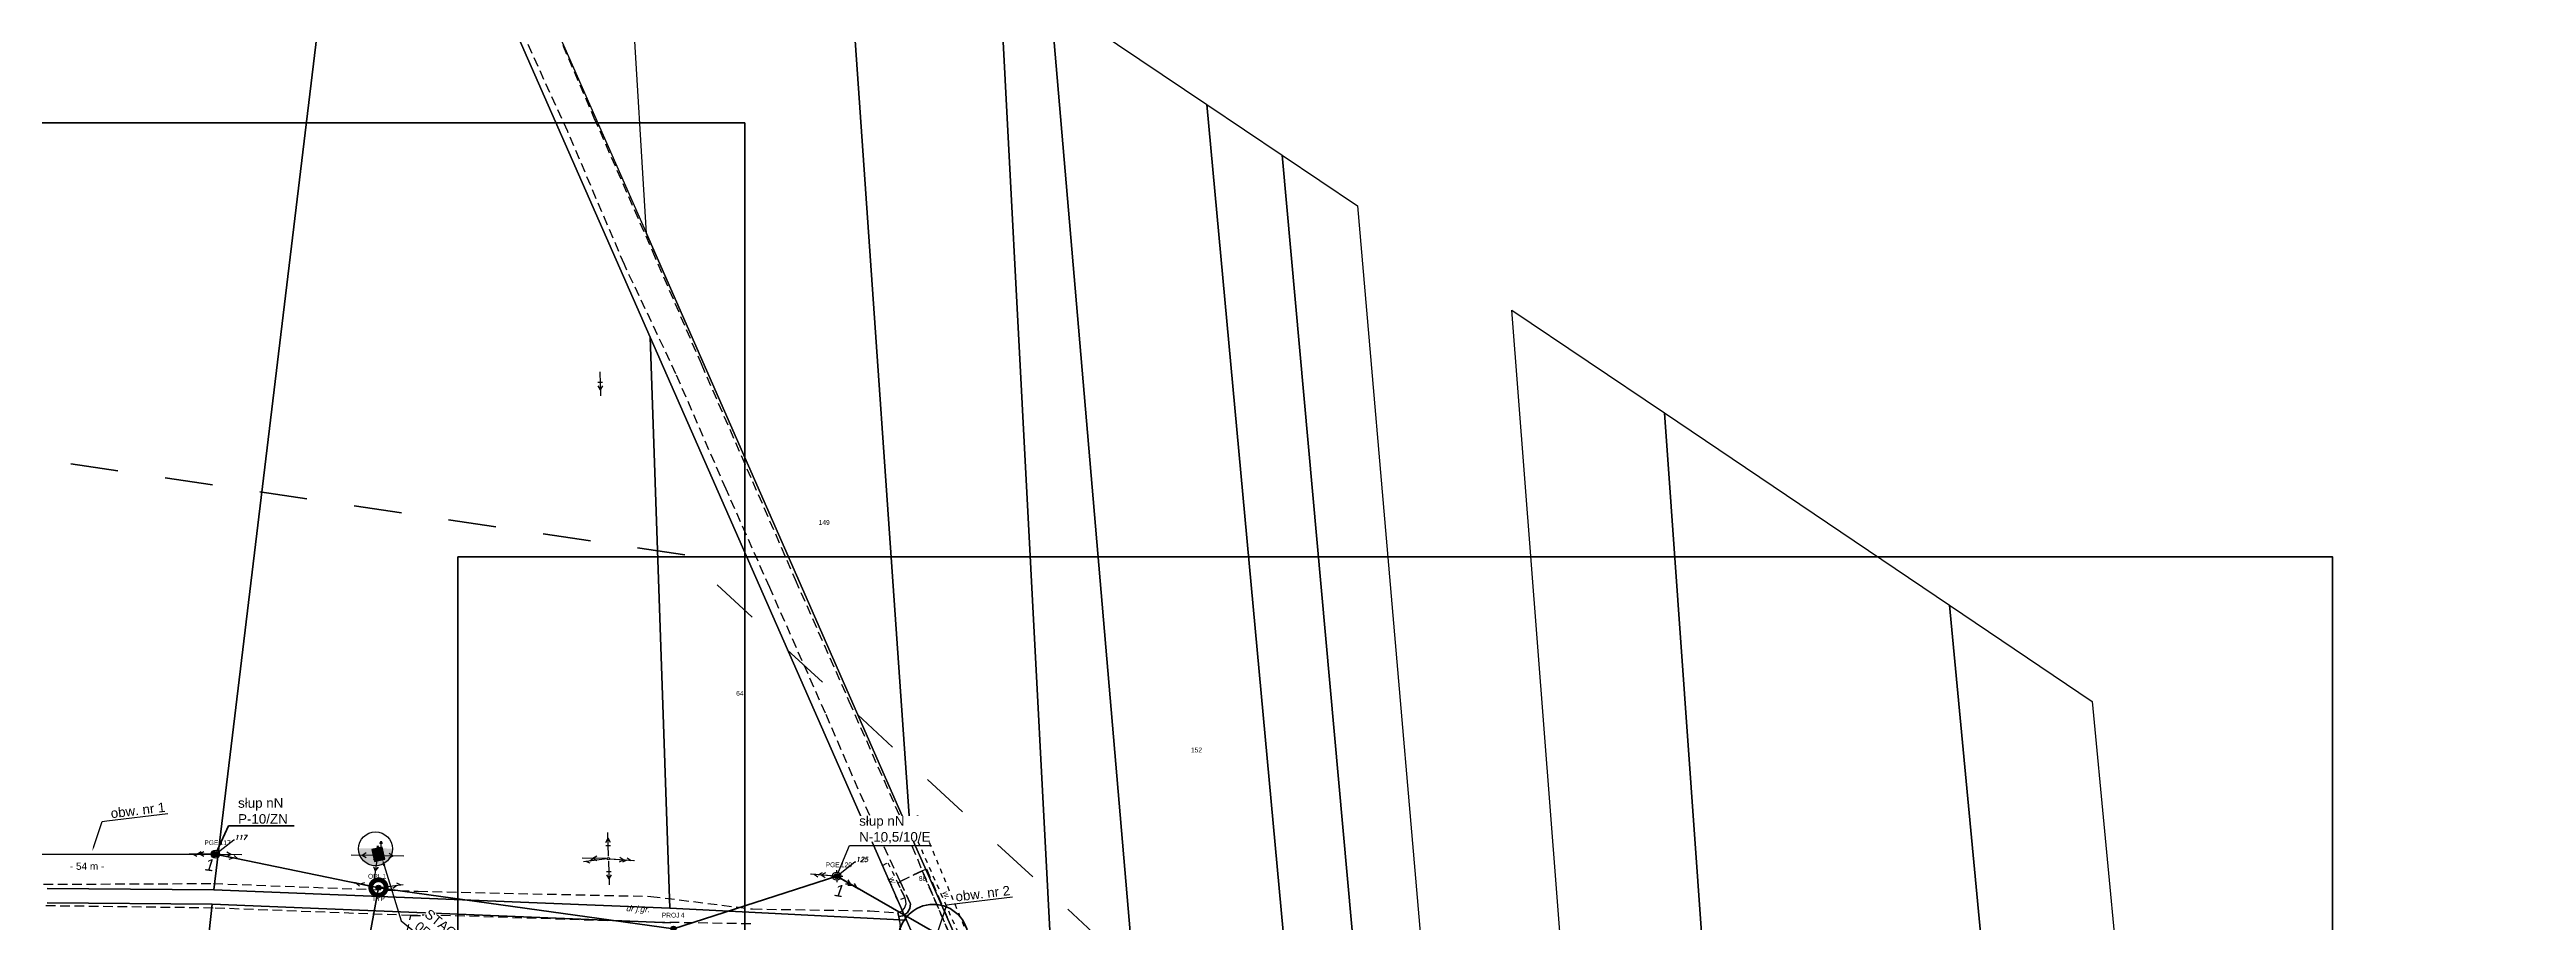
# Model space of a CAD drawing. Header units: metres. Extents: x 7542702 to 7555152, y 5804026 to 5815503.
# Drawn here: x 7549768 to 7550287, y 5805793 to 5805975 of the extents above; entities that cross this region are included whole.
import ezdxf
from ezdxf import colors
from ezdxf.entities.mleader import LeaderData, LeaderLine
from ezdxf.enums import TextEntityAlignment as Align
from ezdxf.math import Vec2, Vec3

# ---------------------------------------------------------------- set-up
doc = ezdxf.new("R2010")
doc.units = ezdxf.units.M
doc.linetypes.add('4002', pattern=[2, 1, -1])
doc.linetypes.add('4003', pattern=[3, 2, -1])
doc.layers.add('!tele', color=30, linetype='Continuous', lineweight=50, plot=False)
doc.layers.add('_arkusze model', color=7, linetype='Continuous', lineweight=50, plot=False)
for name, color, linetype, lineweight in [('!trafo', 6, '4002', 50), ('_KABEL_ABONENCKI_NAPOWIETRZNY', 104, 'Continuous', 50), ('_MM LINIA Sn', 40, 'Continuous', 30), ('_MUFA', 202, 'Continuous', 30), ('_numery slupow etap 4 cz. 2', 7, 'Continuous', 40), ('_PRZEWIESZENIA', 6, 'Continuous', 50), ('_SIEC_NAPOWIETRZNA', 5, 'Continuous', 50), ('_SLUP_DZIERZAWIONY_ENERGETYCZNY', 1, 'Continuous', 30), ('_SLUP_DZIERZAWIONY_TELEKOMUNIKACYJNY', 30, 'Continuous', 30), ('_SLUP_PROJEKTOWANY', 4, 'Continuous', 30), ('_STACJA_TRANSFORMATOROWA', 1, 'Continuous', 30)]:
    doc.layers.add(name, color=color, linetype=linetype, lineweight=lineweight)
for name, color, linetype in [('_MM mufy', 3, 'Continuous'), ('_MM opisy', 7, 'Continuous'), ('_MM slupy', 5, 'Continuous'), ('_mm trafo', 3, 'Continuous'), ('Drogi', 135, 'Continuous'), ('Dzialki', 165, 'Continuous'), ('Linie_napowietrzne', 184, 'Continuous'), ('makro-numeracja-punktow', 7, 'Continuous'), ('SYSTEM', 250, 'Continuous'), ('Teksty', 1, 'Continuous'), ('Wody', 184, 'Continuous')]:
    doc.layers.add(name, color=color, linetype=linetype)
doc.layers.add('DIM', color=7, linetype='Continuous', plot=False)
doc.layers.get('_MUFA').off()
doc.styles.add('DYN_DIM', font='arial.ttf')
doc.styles.add('GeodText', font='romans.shx', dxfattribs={"oblique": 14.323945})
doc.styles.get("Standard").update_dxf_attribs({"font": 'arial.ttf'})
doc.dimstyles.new('opis linie', dxfattribs={"dimtxt": 1.5, "dimasz": 0.18, "dimexe": 0.18, "dimexo": 0.0625, "dimgap": 2.5, "dimtad": 4, "dimdec": 0, "dimzin": 0, "dimdsep": 46, "dimtxsty": 'Standard', "dimcen": 0.09, "dimse1": 1, "dimse2": 1, "dimsd1": 1, "dimsd2": 1, "dimclrt": 256, "dimadec": 0, "dimazin": 0, "dimtfac": 1, "dimtdec": 0, "dimtofl": 0, "dimtmove": 0, "dimatfit": 3, "dimfxl": 1, "dimtfill": 1, "dimtolj": 1, "dimtzin": 0, "dimarcsym": 0})
doc.dimstyles.get("Standard").update_dxf_attribs({"dimtxt": 0.18, "dimasz": 0.18, "dimexe": 0.18, "dimexo": 0.0625, "dimgap": 0.09, "dimtad": 0, "dimtih": 1, "dimtoh": 1, "dimdec": 4, "dimzin": 0, "dimdsep": 46, "dimtxsty": 'Standard', "dimcen": 0.09, "dimadec": 0, "dimazin": 0, "dimtfac": 1, "dimtdec": 4, "dimtofl": 0, "dimtmove": 0, "dimatfit": 3, "dimfxl": 1, "dimtolj": 1, "dimtzin": 0, "dimarcsym": 0})

# ---------------------------------------------------------------- blocks, each defined once
blk = doc.blocks.new('1363')
at = {"layer": 'Linie_napowietrzne', "color": 184, "linetype": 'Continuous'}
for p, q in [((-1.5, 0), (-2.5, 0)), ((0, 1.5), (0, 2.5)), ((1.5, 0), (2.5, 0)), ((0, -1.5), (0, -2.5))]:
    blk.add_line(p, q, dxfattribs=at)
blk.add_circle((0, 0), 0.5, dxfattribs=at)
blk = doc.blocks.new('1362')
at = {"layer": 'Linie_napowietrzne', "color": 184, "linetype": 'Continuous'}
for p, q in [((0, 0), (0, 4)), ((0, 4), (1.5, 2)), ((1, 5), (1.5, 6)), ((1.5, 2), (1.5, 6)), ((1.5, 6), (2, 5))]:
    blk.add_line(p, q, dxfattribs=at)
blk = doc.blocks.new('1361')
at = {"layer": 'Linie_napowietrzne', "color": 184, "linetype": 'Continuous'}
blk.add_circle((0, 0), 0.5, dxfattribs=at)
blk = doc.blocks.new('1367')
at = {"layer": 'Linie_napowietrzne', "color": 30, "linetype": 'Continuous'}
for p, q in [((0, 0.5), (0, 10.5)), ((-1, 7.8), (0, 9.53)), ((0, 7.8), (1.04, 5.99))]:
    blk.add_line(p, q, dxfattribs=at)
blk = doc.blocks.new('STACJA_TRANSFORMATOROWA')
at = {"layer": '_STACJA_TRANSFORMATOROWA', "ltscale": 0.8}
h = blk.add_hatch(color=256, dxfattribs=at)
h.paths.add_polyline_path([(-3.55, 0.1), (3.55, 0.05, 0.978096)])
h.paths.add_polyline_path([(3.55, 0, 0.003703), (3.55, 0.05), (-3.55, 0.1, 1.014849)])
h.paths.add_polyline_path([(-3.55, 0.1), (3.55, 0.05, 0.978096)])
at = {"layer": '_STACJA_TRANSFORMATOROWA'}
blk.add_circle((0, 0), 3.55, dxfattribs=at)
blk = doc.blocks.new('1047')
at = {"layer": 'SYSTEM', "color": 250, "linetype": 'Continuous'}
blk.add_line((0, 1), (0, 11), dxfattribs=at)
blk = doc.blocks.new('1045')
at = {"layer": 'SYSTEM', "color": 250, "linetype": 'Continuous'}
for p, q in [((0, 1), (0, 11)), ((-1, 6.8), (0, 8.5)), ((-1, 5.5), (1, 5.5)), ((1, 6.8), (0, 8.5))]:
    blk.add_line(p, q, dxfattribs=at)
blk = doc.blocks.new('1046')
at = {"layer": 'SYSTEM', "color": 250, "linetype": 'Continuous'}
for p, q in [((0, 1), (0, 11)), ((-1, 4.8), (0, 6.5)), ((1, 4.8), (0, 6.5))]:
    blk.add_line(p, q, dxfattribs=at)
blk = doc.blocks.new('SLUP_DZIERZAWIONY')
h = blk.add_hatch(color=256)
h.dxf.hatch_style = 1
h.paths.add_polyline_path([(0.53, 0, 1), (-0.53, 0, 1)])
at = {"lineweight": 30}
blk.add_circle((0, 0), 0.527, dxfattribs=at)
at = {"color": 7, "flags": 12}
blk.add_attdef('WLASCICIEL', text='', height=1, dxfattribs=at).set_placement((0.63, 1.89), align=Align.RIGHT)
at = {"color": 7, "style": 'DYN_DIM', "flags": 13}
blk.add_attdef('ODC_FUNKCJONALNY', text='', height=1, dxfattribs=at).set_placement((0.36, 3.33), align=Align.CENTER)
at = {"color": 7, "flags": 12}
blk.add_attdef('SLUP_NUMER', (0.87, 1.89), '', height=1, dxfattribs=at)
blk.add_attdef('TYP', text='', height=1, dxfattribs=at).set_placement((0, -2.82), align=Align.CENTER)
blk = doc.blocks.new('MUFA_II')
at = {"layer": '_MM mufy'}
h = blk.add_hatch(color=256, dxfattribs=at)
h.dxf.hatch_style = 1
h.paths.add_polyline_path([(2.15, 0.12, 1), (-2.1, -0.05, 1)])
h.paths.add_polyline_path([(-1.1, -0.01, -1), (1.15, 0.08, -1)], flags=16)
h.paths.add_polyline_path([(-0.83, 0, -1), (0.88, 0.07, -1)], flags=0)
blk = doc.blocks.new('SLUP_PROJEKTOWANY')
h = blk.add_hatch(color=256)
h.dxf.hatch_style = 1
h.paths.add_polyline_path([(0.53, 0, 1), (-0.53, 0, 1)])
at = {"lineweight": 30}
blk.add_circle((0, 0), 0.527, dxfattribs=at)
at = {"color": 7, "flags": 12}
blk.add_attdef('WLASCICIEL', text='', height=1, dxfattribs=at).set_placement((1.26, 2.33), align=Align.RIGHT)
at = {"color": 7, "lineweight": -3, "style": 'DYN_DIM', "flags": 13}
blk.add_attdef('ODC_FUNKCJONALNY', text='', height=1, dxfattribs=at).set_placement((0.36, 3.76), align=Align.CENTER)
at = {"color": 7, "flags": 12}
blk.add_attdef('SLUP_NUMER', (1.51, 2.33), '', height=1, dxfattribs=at)
blk.add_attdef('TYP', text='', height=1, dxfattribs=at).set_placement((0, -2.81), align=Align.CENTER)
blk = doc.blocks.new('ZN')
at = {"layer": '_MM slupy', "transparency": 33554687}
h = blk.add_hatch(color=256, dxfattribs=at)
h.dxf.hatch_style = 1
h.paths.add_polyline_path([(0, -0.86), (0, 0.86, 1)])
at = {"layer": '_MM slupy'}
blk.add_circle((0, 0), 0.857, dxfattribs=at)
blk = doc.blocks.new('E')
at = {"layer": '_MM slupy'}
h = blk.add_hatch(color=256, dxfattribs=at)
h.dxf.hatch_style = 1
h.paths.add_polyline_path([(0.27, 0.37, 1), (-0.27, -0.37, 1)])
for radius in [0.857, 0.457]:
    blk.add_circle((0, 0), radius, dxfattribs=at)
blk = doc.blocks.new('trafo')
at = {"layer": '_mm trafo'}
h = blk.add_hatch(color=256, dxfattribs=at)
h.dxf.hatch_style = 1
h.paths.add_polyline_path([(-1.15, 1.02), (-0.52, -1.51), (1.64, -0.96), (1.01, 1.59)])
at = {"layer": '_MM LINIA Sn', "color": 2, "lineweight": 60}
for p, q in [((0.58, 0.02), (-0.43, 0.9)), ((-0.32, -0.23), (0.58, 0.02)), ((0.58, -0.92), (-0.32, -0.23)), ((0.55, -0.72), (0.41, -0.9)), ((0.41, -0.9), (0.58, -0.92)), ((0.58, -0.92), (0.55, -0.72))]:
    blk.add_line(p, q, dxfattribs=at)
at = {"layer": '_mm trafo', "flags": 128}
blk.add_lwpolyline([(-0.52, -1.52), (1.64, -0.96), (0.98, 1.58), (-1.17, 0.99), (-0.52, -1.52)], close=True, dxfattribs=at)
blk = doc.blocks.new('*D186')
at = {"layer": 'Defpoints', "color": 0}
for p in [(7549933.17, 5805802.84), (7549932.8, 5805802.18), (7549973.35, 5805778.88)]:
    blk.add_point(p, dxfattribs=at)
at = {"layer": 'DIM', "insert": (7549951.83, 5805788.36), "char_height": 1.5, "attachment_point": 5, "rotation": 330.1155, "bg_fill": 3, "box_fill_scale": 1.1, "bg_fill_color": 9, "bg_fill_true_color": 13158600, "bg_fill_transparency": 0}
blk.add_mtext('\\A1;- 47 m -', dxfattribs=at)
blk = doc.blocks.new('*D187')
at = {"layer": 'Defpoints', "color": 0}
for p in [(7549748.97, 5805807.5), (7549748.97, 5805806.75), (7549802.71, 5805806.8)]:
    blk.add_point(p, dxfattribs=at)
at = {"layer": 'DIM', "insert": (7549775.84, 5805804.26), "char_height": 1.5, "attachment_point": 5, "rotation": 0.0533, "bg_fill": 3, "box_fill_scale": 1.1, "bg_fill_color": 9, "bg_fill_true_color": 13158600, "bg_fill_transparency": 0}
blk.add_mtext('\\A1;- 54 m -', dxfattribs=at)
blk = doc.blocks.new('q')
at = {"layer": '_MM slupy'}
blk.add_blockref('ZN', (0, 0), dxfattribs=at)
at = {"layer": '_MM opisy'}
ml = blk.add_multileader_mtext('Standard', dxfattribs=at)
ml.set_content('\\pxql;słup nN\\PP-10/ZN', color=256)
ml.set_leader_properties()
ml.build(insert=Vec2(0, 0))
ml.multileader.update_dxf_attribs({"has_text_frame": 1, "text_left_attachment_type": 5, "text_right_attachment_type": 5, "dogleg_length": 1, "arrow_head_size": 1})
ctx = ml.context
ctx.base_point, ctx.char_height, ctx.arrow_head_size, ctx.landing_gap_size, ctx.plane_origin = Vec3(3.75, 5.9), 2, 1, 1, Vec3(1.72, -1.42)
ctx.left_attachment, ctx.right_attachment = 5, 5
notes = []
notes.append((ctx, [(0, (1, 1, 0), (2.75, 5.9), (1, 0), 1, [(0, [(0, 0), (2.75, 5.9)], 0, [])])]))
ctx.mtext.insert, ctx.mtext.flow_direction = Vec3(4.75, 11.7), 5
ctx.mtext.has_bg_fill, ctx.mtext.bg_color, ctx.mtext.bg_scale_factor, ctx.mtext.bg_transparency, ctx.mtext.use_window_bg_color = 1, -1023410175, 1, 0, 1
for ctx, leaders in notes:
    for number, flags, end, landing, length, lines in leaders:
        leader = LeaderData()
        leader.index, (leader.has_last_leader_line, leader.has_dogleg_vector, leader.attachment_direction) = number, flags
        leader.last_leader_point, leader.dogleg_vector, leader.dogleg_length = Vec3(end), Vec3(landing), length
        for number, points, colour, breaks in lines:
            line = LeaderLine()
            line.index, line.vertices, line.color, line.breaks = number, Vec3.list(points), colors.encode_raw_color(colour), breaks
            leader.lines.append(line)
        ctx.leaders.append(leader)

msp = doc.modelspace()

# ---------------------------------------------------------------- linework, layer by layer
at = {"layer": '!tele'}
msp.add_lwpolyline([(7549235.42, 5805927.35), (7549281.16, 5805915.19), (7549328.69, 5805902.42), (7549375.63, 5805889.88), (7549422.35, 5805877.51), (7549469.66, 5805864.74), (7549516.27, 5805852.16), (7549563.22, 5805839.72), (7549614.04, 5805835.69), (7549653.32, 5805822.43), (7549699.39, 5805806.82), (7549748.97, 5805806.75), (7549802.71, 5805806.8)], dxfattribs=at)
at = {"layer": '!tele', "elevation": 142.33}
msp.add_lwpolyline([(7549932.8, 5805802.18), (7549973.35, 5805778.88), (7549988.74, 5805734.51), (7550001.52, 5805696.65), (7550011.5, 5805662.56), (7550042.39, 5805662.09), (7550072.26, 5805661.67), (7550095.77, 5805639.13), (7550131.02, 5805607.34), (7550177.55, 5805591.71), (7550226.66, 5805569.9), (7550259.5, 5805546.21), (7550307.73, 5805547.85), (7550356.12, 5805549.1)], dxfattribs=at)
at = {"layer": '!trafo', "ltscale": 10}
msp.add_lwpolyline([(7549210.97, 5805971.74), (7549186.51, 5805890.92), (7549758.63, 5805772.48), (7549780.18, 5805723.46), (7549839.54, 5805708.8), (7550034.64, 5805616.04), (7550225.72, 5805531.11), (7550299.47, 5805504.29), (7550434.68, 5805495.35), (7550436.91, 5805580.28), (7550233.54, 5805622.74), (7550079.34, 5805684.2), (7550017.88, 5805761.3), (7549901, 5805869.43)], close=True, dxfattribs=at)
at = {"layer": '_KABEL_ABONENCKI_NAPOWIETRZNY'}
msp.add_lwpolyline([(7549851.04, 5805722.29), (7549824.81, 5805726.46), (7549831.23, 5805768.93), (7549836.82, 5805799.78)], dxfattribs=at)
at = {"layer": '_SIEC_NAPOWIETRZNA'}
for points in [[(7549802.71, 5805806.8), (7549749.03, 5805806.75), (7549699.39, 5805806.82), (7549653.32, 5805822.43), (7549614.04, 5805835.69), (7549563.22, 5805839.72), (7549516.27, 5805852.16), (7549469.66, 5805864.74), (7549422.36, 5805877.51), (7549375.63, 5805889.88), (7549328.69, 5805902.42), (7549281.16, 5805915.19), (7549235.42, 5805927.34)], [(7549802.71, 5805806.8), (7549836.83, 5805799.78), (7549898.63, 5805791.2), (7549932.8, 5805802.18)], [(7549836.82, 5805799.78), (7549831.23, 5805768.93), (7549831.23, 5805768.93)], [(7550001.51, 5805696.66), (7549988.74, 5805734.51), (7549973.35, 5805778.88), (7549932.8, 5805802.18)]]:
    msp.add_lwpolyline(points, dxfattribs=at)
at = {"layer": 'Drogi', "color": 8, "linetype": '4003'}
for p, q in [((7549871.85, 5805984.33), (7549881.96, 5805960.92)), ((7549876.48, 5805958.01), (7549865.78, 5805981.5)), ((7549881.96, 5805960.92), (7549894.16, 5805933.11)), ((7549888.34, 5805930.17), (7549876.48, 5805958.01)), ((7549894.16, 5805933.11), (7549904.39, 5805909.45)), ((7549899.13, 5805907.34), (7549888.34, 5805930.17)), ((7549909.64, 5805883.17), (7549899.13, 5805907.34)), ((7549904.39, 5805909.45), (7549915.16, 5805884.81)), ((7549918.76, 5805862.61), (7549909.64, 5805883.17)), ((7549915.16, 5805884.81), (7549924.09, 5805864.31)), ((7549930.44, 5805836.29), (7549918.76, 5805862.61)), ((7549924.09, 5805864.31), (7549935.37, 5805838.8)), ((7549940.9, 5805812.14), (7549930.44, 5805836.29)), ((7549935.37, 5805838.8), (7549946.26, 5805814.12)), ((7549946.26, 5805814.12), (7549950.7, 5805803.31)), ((7549946.11, 5805801.08, 142.04), (7549940.9, 5805812.14)), ((7549946.11, 5805801.08), (7549950.7, 5805803.31)), ((7549950.7, 5805803.31), (7549946.11, 5805801.08, 142.04)), ((7549950.7, 5805803.31), (7549951.62, 5805803.74)), ((7549963.67, 5805773.29), (7549950.7, 5805803.31)), ((7549950.7, 5805803.31), (7549963.67, 5805773.29)), ((7549951.62, 5805803.74), (7549964.66, 5805772.89)), ((7549766.72, 5805800.49, 141.67), (7549802.29, 5805800.65)), ((7549802.29, 5805800.65), (7549845.16, 5805799.02)), ((7549845.16, 5805799.02), (7549893.88, 5805797.96)), ((7549893.88, 5805797.96), (7549915.18, 5805795.32)), ((7549945.58, 5805800.74), (7549946.11, 5805801.08)), ((7549947.12, 5805797.63), (7549945.58, 5805800.74)), ((7549946.11, 5805801.08), (7549948.24, 5805796.38)), ((7549948.24, 5805796.38), (7549946.11, 5805801.08)), ((7549947.23, 5805797.38), (7549947.12, 5805797.63)), ((7549802.23, 5805795.52), (7549766.55, 5805795.99, 141.67)), ((7549843.64, 5805793.95), (7549802.23, 5805795.52)), ((7549828.4, 5805728.76), (7549843.64, 5805793.95)), ((7549848.02, 5805794.04), (7549834.2, 5805733.07)), ((7549843.64, 5805793.95), (7549848.02, 5805794.04)), ((7549848.02, 5805794.04), (7549843.64, 5805793.95)), ((7549893.88, 5805792.56), (7549848.02, 5805794.04)), ((7549914.82, 5805792.2), (7549893.88, 5805792.56)), ((7549915.18, 5805795.32), (7549939.72, 5805794.94, 142.47)), ((7549939.72, 5805794.94, 142.47), (7549945.58, 5805794.51, 142.04)), ((7549945.58, 5805794.51, 142.04), (7549946.49, 5805794.91)), ((7549945.82, 5805793.75), (7549945.58, 5805794.51, 142.04)), ((7549945.58, 5805794.51, 142.04), (7549945.82, 5805793.75)), ((7549946.67, 5805793.91), (7549945.82, 5805793.75)), ((7549945.82, 5805793.75), (7549946.67, 5805793.91)), ((7549946.36, 5805789.83), (7549945.82, 5805793.75)), ((7549945.82, 5805793.75), (7549946.36, 5805789.83)), ((7549946.49, 5805794.91), (7549947, 5805795.46)), ((7549947.5, 5805794.46), (7549946.67, 5805793.91)), ((7549946.67, 5805793.91), (7549947.5, 5805794.46)), ((7549947, 5805795.46), (7549947.34, 5805796.39)), ((7549947.34, 5805796.39), (7549947.23, 5805797.38)), ((7549947.61, 5805794.58), (7549947.5, 5805794.46)), ((7549947.5, 5805794.46), (7549947.61, 5805794.58)), ((7549948.1, 5805795.44), (7549947.61, 5805794.58)), ((7549947.61, 5805794.58), (7549948.1, 5805795.44)), ((7549948.24, 5805796.38), (7549948.1, 5805795.44)), ((7549948.1, 5805795.44), (7549948.24, 5805796.38))]:
    msp.add_line(p, q, dxfattribs=at)
at = {"layer": 'Dzialki'}
for p, q in [((7549835.05, 5806068.33), (7549892.94, 5805936.67)), ((7549802.39, 5805799.32), (7549833.01, 5806053.1)), ((7549833.01, 5806053.1), (7549802.39, 5805799.32)), ((7549833.01, 5806053.1), (7549893.73, 5805915.02)), ((7549893.73, 5805915.02), (7549833.01, 5806053.1)), ((7549892.94, 5805936.67), (7549886.33, 5806047.22)), ((7549948.28, 5805810.82), (7549934.02, 5806015.1)), ((7549934.02, 5806015.1), (7549948.28, 5805810.82)), ((7549980.21, 5805738.56), (7549966.78, 5805993.03)), ((7549966.78, 5805993.03), (7549980.21, 5805738.56)), ((7549977.55, 5805985.76), (7550010.32, 5805963.69)), ((7550004.18, 5805674.87), (7549977.55, 5805985.76)), ((7549977.55, 5805985.76), (7550004.18, 5805674.87)), ((7550010.32, 5805963.69), (7550026.06, 5805953.08)), ((7550036.92, 5805674.82), (7550010.32, 5805963.69)), ((7550010.32, 5805963.69), (7550036.92, 5805674.82)), ((7550026.06, 5805953.08), (7550041.83, 5805942.45)), ((7550048.97, 5805699.75), (7550026.06, 5805953.08)), ((7550026.06, 5805953.08), (7550048.97, 5805699.75)), ((7550041.83, 5805942.45), (7550060.98, 5805720.78)), ((7549948.28, 5805810.82), (7549892.94, 5805936.67)), ((7549892.94, 5805936.67), (7549948.28, 5805810.82)), ((7550074.17, 5805920.65), (7550106.09, 5805899.16)), ((7550089.51, 5805721.84), (7550074.17, 5805920.65)), ((7549893.73, 5805915.02), (7549897.88, 5805795.47)), ((7549893.73, 5805915.02), (7549947.39, 5805792.99)), ((7549897.88, 5805795.47), (7549893.73, 5805915.02)), ((7549947.39, 5805792.99), (7549893.73, 5805915.02)), ((7550106.09, 5805899.16), (7550165.8, 5805858.93)), ((7550121.98, 5805676.73), (7550106.09, 5805899.16)), ((7550106.09, 5805899.16), (7550121.98, 5805676.73)), ((7550165.8, 5805858.93), (7550181.46, 5805693.96)), ((7550165.8, 5805858.93), (7550195.65, 5805838.77)), ((7550181.46, 5805693.96), (7550165.8, 5805858.93)), ((7550195.65, 5805838.77), (7550207.87, 5805710.08)), ((7549980.21, 5805738.56), (7549948.28, 5805810.82)), ((7549948.28, 5805810.82), (7549980.21, 5805738.56)), ((7549802.39, 5805799.32), (7549767.45, 5805799.63)), ((7549767.45, 5805799.63), (7549802.39, 5805799.32)), ((7549897.88, 5805795.47), (7549802.39, 5805799.32)), ((7549802.39, 5805799.32), (7549897.88, 5805795.47)), ((7549767.48, 5805796.63), (7549802.06, 5805796.33)), ((7549802.06, 5805796.33), (7549767.48, 5805796.63)), ((7549786.41, 5805654.11), (7549802.06, 5805796.33)), ((7549802.06, 5805796.33), (7549786.41, 5805654.11)), ((7549802.06, 5805796.33), (7549898.08, 5805792.45)), ((7549898.08, 5805792.45), (7549802.06, 5805796.33)), ((7549947.39, 5805792.99), (7549897.88, 5805795.47)), ((7549897.88, 5805795.47), (7549947.39, 5805792.99)), ((7549947.39, 5805792.99), (7549948.74, 5805789.91)), ((7549948.74, 5805789.91), (7549947.39, 5805792.99))]:
    msp.add_line(p, q, dxfattribs=at)
at = {"layer": 'Wody', "color": 184, "linetype": '4002'}
for points in [[(7549949.85, 5805814.85, 0), (7549960.43, 5805789.3, 0), (7549975, 5805757.64, 0), (7549983.76, 5805735.48, 0), (7549981.98, 5805734.96, 0), (7549972.93, 5805757.4, 0), (7549959.07, 5805788.48, 0), (7549947.65, 5805814.39, 0), (7549949.85, 5805814.85, 0)], [(7549947.12, 5805797.63, 0), (7549945.59, 5805797.05, 0), (7549942.38, 5805804.45, 0), (7549943.5, 5805805.01, 0), (7549945.58, 5805800.74, 142.3), (7549947.12, 5805797.63, 0)]]:
    msp.add_polyline3d(points, dxfattribs=at)

# ---------------------------------------------------------------- block references
at = {"layer": '_arkusze model', "rotation": 357.3066721443945}
msp.add_blockref('trafo', (7549836.6, 5805806.75), dxfattribs=at)
at = {"layer": '_MUFA'}
msp.add_blockref('MUFA_II', (7549836.82, 5805799.78), dxfattribs=at)
at = {"layer": '_SLUP_DZIERZAWIONY_ENERGETYCZNY'}
for p, values in [((7549802.71, 5805806.8), {'WLASCICIEL': 'PGE', 'SLUP_NUMER': '117'}), ((7549932.8, 5805802.18, 142.33), {'WLASCICIEL': 'PGE', 'SLUP_NUMER': '120'})]:
    msp.add_blockref('SLUP_DZIERZAWIONY', p, dxfattribs=at).add_auto_attribs(values)
at = {"layer": '_SLUP_DZIERZAWIONY_TELEKOMUNIKACYJNY'}
msp.add_blockref('SLUP_DZIERZAWIONY', (7549836.83, 5805799.78), dxfattribs=at).add_auto_attribs({'WLASCICIEL': 'OPL', 'SLUP_NUMER': '1', 'TYP': 'TYP'})
at = {"layer": '_SLUP_PROJEKTOWANY'}
msp.add_blockref('SLUP_PROJEKTOWANY', (7549898.63, 5805791.2), dxfattribs=at).add_auto_attribs({'WLASCICIEL': 'PROJ', 'SLUP_NUMER': '4', 'TYP': 'TYP'})
at = {"layer": '_STACJA_TRANSFORMATOROWA'}
msp.add_blockref('STACJA_TRANSFORMATOROWA', (7549836.23, 5805807.92), dxfattribs=at)
at = {"layer": 'Linie_napowietrzne', "color": 1}
for name, p, xscale, yscale, zscale, rotation in [('1045', (7549883.21, 5805908.23), 0.4999999999999997, 0.4999999999999997, 0.4999999999999997, 180.9961529999997), ('1047', (7549883.21, 5805908.23), 0.4999999999999997, 0.4999999999999997, 0.4999999999999997, 180.9961529999997), ('1045', (7549884.99, 5805805.86), 0.4999999999999993, 0.4999999999999993, 0.4999999999999993, 0.9961529999999923), ('1047', (7549884.99, 5805805.86), 0.4999999999999993, 0.4999999999999993, 0.4999999999999993, 0.9961529999999923), ('1046', (7549802.71, 5805806.8), 0.5, 0.5, 0.5, 90.05330800000003), ('1047', (7549802.71, 5805806.8), 0.5, 0.5, 0.5, 90.05330800000003), ('1046', (7549802.71, 5805806.8), 0.5, 0.5, 0.5, 269.527329), ('1047', (7549802.71, 5805806.8), 0.5, 0.5, 0.5, 269.527329), ('1046', (7549836.65, 5805806.52), 0.5, 0.5, 0.5, 89.52732900000001), ('1047', (7549836.65, 5805806.52), 0.5, 0.5, 0.5, 89.52732900000001), ('1046', (7549836.65, 5805806.52), 0.5, 0.5, 0.5, 171.79469), ('1047', (7549836.65, 5805806.52), 0.5, 0.5, 0.5, 171.79469), ('1046', (7549836.65, 5805806.52), 0.5, 0.5, 0.5, 269.217773), ('1047', (7549836.65, 5805806.52), 0.5, 0.5, 0.5, 269.217773), ('1046', (7549884.99, 5805805.86), 0.5, 0.5, 0.5, 89.21777300000002), ('1047', (7549884.99, 5805805.86), 0.5, 0.5, 0.5, 89.21777300000002), ('1045', (7549884.99, 5805805.86), 0.4999999999999997, 0.4999999999999997, 0.4999999999999997, 181.4540079999998), ('1047', (7549884.99, 5805805.86), 0.4999999999999997, 0.4999999999999997, 0.4999999999999997, 181.4540079999998), ('1046', (7549884.99, 5805805.86), 0.4999999999999993, 0.4999999999999993, 0.4999999999999993, 265.604136), ('1047', (7549884.99, 5805805.86), 0.4999999999999993, 0.4999999999999993, 0.4999999999999993, 265.604136), ('1046', (7549932.8, 5805802.18), 0.4999999999999993, 0.4999999999999993, 0.4999999999999993, 85.60413599999998), ('1047', (7549932.8, 5805802.18), 0.4999999999999993, 0.4999999999999993, 0.4999999999999993, 85.60413599999998), ('1046', (7549932.8, 5805802.18), 0.5, 0.5, 0.5, 240.115487), ('1047', (7549932.8, 5805802.18), 0.5, 0.5, 0.5, 240.115487)]:
    msp.add_blockref(name, p, dxfattribs=dict(at, xscale=xscale, yscale=yscale, zscale=zscale, rotation=rotation))
at = {"layer": 'Linie_napowietrzne', "color": 184, "xscale": 0.5, "yscale": 0.5, "zscale": 0.5, "rotation": 45.439733}
msp.add_blockref('1363', (7549836.65, 5805806.52), dxfattribs=at)
msp.add_blockref('1363', (7549836.65, 5805806.52), dxfattribs=at)
at = {"layer": 'Linie_napowietrzne', "color": 184, "xscale": 0.5, "yscale": 0.5, "zscale": 0.5}
for name, p in [('1362', (7549836.65, 5805806.52)), ('1362', (7549836.65, 5805806.52)), ('1361', (7549802.71, 5805806.8)), ('1361', (7549802.71, 5805806.8)), ('1361', (7549836.65, 5805806.52)), ('1361', (7549836.65, 5805806.52)), ('1361', (7549884.99, 5805805.86)), ('1361', (7549884.99, 5805805.86)), ('1363', (7549932.8, 5805802.18, 142.33)), ('1363', (7549932.8, 5805802.18, 142.33)), ('1361', (7549836.83, 5805799.78)), ('1361', (7549836.83, 5805799.78)), ('1361', (7549932.8, 5805802.18, 142.33)), ('1361', (7549932.8, 5805802.18, 142.33))]:
    msp.add_blockref(name, p, dxfattribs=at)
at = {"layer": 'Linie_napowietrzne', "color": 30}
for p, xscale, yscale, zscale, rotation in [((7549802.71, 5805806.8), 0.5, 0.5, 0.5, 90.05330800000003), ((7549802.71, 5805806.8), 0.5, 0.5, 0.5, 90.05330800000003), ((7549802.71, 5805806.8), 0.5, 0.5, 0.5, 258.373947), ((7549802.71, 5805806.8), 0.5, 0.5, 0.5, 258.373947), ((7549884.99, 5805805.86), 0.5, 0.5, 0.5, 97.195289), ((7549884.99, 5805805.86), 0.5, 0.5, 0.5, 97.195289), ((7549884.99, 5805805.86), 0.5, 0.5, 0.5, 265.598545), ((7549884.99, 5805805.86), 0.5, 0.5, 0.5, 265.598545), ((7549932.8, 5805802.18), 0.4999999999999996, 0.4999999999999996, 0.4999999999999996, 85.59854499999999), ((7549932.8, 5805802.18), 0.4999999999999993, 0.4999999999999993, 0.4999999999999993, 85.59854499999999), ((7549836.83, 5805799.78), 0.5, 0.5, 0.5, 78.373947), ((7549836.83, 5805799.78), 0.5, 0.5, 0.5, 78.373947), ((7549836.83, 5805799.78), 0.5, 0.5, 0.5, 277.195289), ((7549836.83, 5805799.78), 0.5, 0.5, 0.5, 277.195289), ((7549932.8, 5805802.18), 0.4999999999999999, 0.4999999999999999, 0.4999999999999999, 240.1183569999999), ((7549932.8, 5805802.18), 0.4999999999999999, 0.4999999999999999, 0.4999999999999999, 240.1183569999999)]:
    msp.add_blockref('1367', p, dxfattribs=dict(at, xscale=xscale, yscale=yscale, zscale=zscale, rotation=rotation))

# ---------------------------------------------------------------- texts
at = {"layer": 'Drogi', "color": 8, "oblique": 15}
msp.add_text('j.zw.', height=1, rotation=293.5012, dxfattribs=at).set_placement((7549943.21, 5805812.12))
at = {"layer": 'Dzialki'}
for s, p in [('149', (7549929.01, 5805875.7)), ('64', (7549911.74, 5805839.96)), ('152', (7550006.96, 5805828.1)), ('88', (7549950, 5805801.2))]:
    msp.add_text(s, height=1, dxfattribs=at).set_placement(p)
at = {"layer": 'makro-numeracja-punktow', "color": 6, "char_height": 1, "attachment_point": 7, "line_spacing_factor": 0.8, "style": 'GeodText'}
for s, insert in [('117', (7549806.71, 5805809.8)), ('125', (7549936.8, 5805805.18))]:
    msp.add_mtext(s, dxfattribs=dict(at, insert=insert))
at = {"layer": 'Teksty', "color": 1, "oblique": 15}
msp.add_text('dr j.gr.', height=1.25, rotation=356.8485, dxfattribs=at).set_placement((7549888.63, 5805794.88))
at = {"layer": 'Wody', "color": 184, "oblique": 15}
for rotation, p in [(296.1286, (7549943.56, 5805801.8)), (293.7217, (7549954.84, 5805798.87))]:
    msp.add_text('w.', height=1.25, rotation=rotation, dxfattribs=at).set_placement(p)

# ---------------------------------------------------------------- leaders
at = {"layer": 'makro-numeracja-punktow', "color": 6, "has_arrowhead": 0, "annotation_type": 0, "has_hookline": 1, "hookline_direction": 0}
for points, text_width in [([(7549802.71, 5805806.8), (7549806.53, 5805809.8), (7549806.71, 5805809.8)], 2.48), ([(7549932.8, 5805802.18), (7549936.62, 5805805.18), (7549936.8, 5805805.18)], 2.38)]:
    msp.add_leader(points, dimstyle='Standard', dxfattribs=dict(at, text_width=text_width))

# ---------------------------------------------------------------- next in the draw order: block references
at = {"layer": '!tele', "rotation": 0.0533083017925407}
msp.add_blockref('q', (7549802.71, 5805806.8), dxfattribs=at)

# ---------------------------------------------------------------- next in the draw order: leaders
at = {"layer": '_MM opisy'}
ml = msp.add_multileader_mtext('Standard', dxfattribs=at)
ml.set_content('\\pxql;słup nN\\PN-10,5/10/E', color=256)
ml.set_leader_properties()
ml.build(insert=Vec2(0, 0))
ml.multileader.update_dxf_attribs({"has_text_frame": 1, "text_left_attachment_type": 5, "text_right_attachment_type": 5, "dogleg_length": 1, "arrow_head_size": 1})
ctx = ml.context
ctx.base_point, ctx.char_height, ctx.arrow_head_size, ctx.landing_gap_size, ctx.plane_origin = Vec3(7549936.51, 5805808.59, 142.33), 2, 1, 1, Vec3(7549934.51, 5805800.76, 142.33)
ctx.left_attachment, ctx.right_attachment = 5, 5
notes = []
notes.append((ctx, [(0, (1, 1, 0), (7549935.51, 5805808.59, 142.33), (1, 0), 1, [(0, [(7549932.8, 5805802.18, 142.33), (7549935.51, 5805808.59, 142.33)], 0, [])])]))
ctx.mtext.insert, ctx.mtext.flow_direction = Vec3(7549937.51, 5805814.75, 142.33), 5
ctx.mtext.has_bg_fill, ctx.mtext.bg_color, ctx.mtext.bg_scale_factor, ctx.mtext.bg_transparency, ctx.mtext.use_window_bg_color = 1, -1023410175, 1, 0, 1
at = {"layer": '_mm trafo', "color": 3}
ml = msp.add_multileader_mtext('Standard', dxfattribs=at)
ml.set_content('STACJA TRAFO\\P05-0912', color=3)
ml.set_leader_properties()
ml.build(insert=Vec2(0, 0))
ml.multileader.update_dxf_attribs({"has_text_frame": 1, "text_left_attachment_type": 5, "text_right_attachment_type": 5, "dogleg_length": 1, "arrow_head_size": 1.5})
ctx = ml.context
ctx.base_point, ctx.char_height, ctx.arrow_head_size, ctx.plane_origin, ctx.plane_x_axis, ctx.plane_y_axis = Vec3(7549842.37, 5805792.18), 2, 1.5, Vec3(7549820.44, 5805780.07), Vec3(0.778599, -0.627521), Vec3(0.627521, 0.778599)
ctx.left_attachment, ctx.right_attachment, ctx.attachment_type = 5, 5, 2
notes.append((ctx, [(0, (1, 1, 0), (7549841.59, 5805792.81), (0.778599, -0.627521), 1, [(0, [(7549837.63, 5805805.84)], 0, [])])]))
ctx.mtext.insert, ctx.mtext.text_direction, ctx.mtext.rotation, ctx.mtext.flow_direction = Vec3(7549847.58, 5805795.46), Vec3(0.778599, -0.627521), 6.129723, 5
ctx.mtext.has_bg_fill, ctx.mtext.bg_color, ctx.mtext.bg_scale_factor, ctx.mtext.bg_transparency, ctx.mtext.use_window_bg_color = 1, -1073741824, 1, 0, 1
for ctx, leaders in notes:
    for number, flags, end, landing, length, lines in leaders:
        leader = LeaderData()
        leader.index, (leader.has_last_leader_line, leader.has_dogleg_vector, leader.attachment_direction) = number, flags
        leader.last_leader_point, leader.dogleg_vector, leader.dogleg_length = Vec3(end), Vec3(landing), length
        for number, points, colour, breaks in lines:
            line = LeaderLine()
            line.index, line.vertices, line.color, line.breaks = number, Vec3.list(points), colors.encode_raw_color(colour), breaks
            leader.lines.append(line)
        ctx.leaders.append(leader)

# ---------------------------------------------------------------- next in the draw order: block references
msp.add_blockref('E', (7549932.8, 5805802.18, 142.33))

# ---------------------------------------------------------------- next in the draw order: dimensions: what is measured, and where the dimension line sits
at = {"layer": 'DIM'}
dim = msp.add_aligned_dim(p1=(7549802.71, 5805806.8), p2=(7549748.97, 5805806.75), distance=-0.75, dimstyle='opis linie', override={"dimpost": '- <> m -'}, dxfattribs=at)
dim.commit()
dim.dimension.update_dxf_attribs({"geometry": '*D187', "text_midpoint": (7549775.84, 5805804.26)})

# ---------------------------------------------------------------- next in the draw order: texts
at = {"layer": '_numery slupow etap 4 cz. 2', "oblique": 10}
msp.add_text('1', height=2.5, rotation=352.3953, dxfattribs=at).set_placement((7549800.25, 5805803.45))

# ---------------------------------------------------------------- next in the draw order: dimensions: what is measured, and where the dimension line sits
at = {"layer": 'DIM'}
dim = msp.add_aligned_dim(p1=(7549973.35, 5805778.88), p2=(7549932.8, 5805802.18), distance=-0.75, dimstyle='opis linie', override={"dimpost": '- <> m -'}, dxfattribs=at)
dim.commit()
dim.dimension.update_dxf_attribs({"geometry": '*D186', "text_midpoint": (7549951.83, 5805788.36)})

# ---------------------------------------------------------------- next in the draw order: leaders
at = {"layer": '_MM opisy', "color": 1}
ml = msp.add_multileader_mtext('Standard', dxfattribs=at)
ml.set_content('\\pxql;obw. nr 1', color=1)
ml.set_leader_properties()
ml.build(insert=Vec2(0, 0))
ml.multileader.update_dxf_attribs({"has_text_frame": 1, "text_left_attachment_type": 5, "text_right_attachment_type": 5, "dogleg_length": 1, "arrow_head_size": 1})
ctx = ml.context
ctx.base_point, ctx.char_height, ctx.arrow_head_size, ctx.landing_gap_size, ctx.plane_origin, ctx.plane_x_axis, ctx.plane_y_axis = Vec3(7549779.96, 5805813.76), 2, 1, 1, Vec3(7549778.81, 5805806.25), Vec3(0.993021, 0.117936), Vec3(-0.117936, 0.993021)
ctx.left_attachment, ctx.right_attachment = 5, 5
notes = []
notes.append((ctx, [(0, (1, 1, 0), (7549778.97, 5805813.64), (0.993021, 0.117936), 1, [(0, [(7549776.93, 5805807.45), (7549778.97, 5805813.64)], 0, [])])]))
ctx.mtext.insert, ctx.mtext.text_direction, ctx.mtext.flow_direction = Vec3(7549780.67, 5805816.3), Vec3(0.993021, 0.117936), 5
ctx.mtext.has_bg_fill, ctx.mtext.bg_color, ctx.mtext.bg_scale_factor, ctx.mtext.bg_transparency, ctx.mtext.use_window_bg_color = 1, -1023410175, 1, 0, 1
for ctx, leaders in notes:
    for number, flags, end, landing, length, lines in leaders:
        leader = LeaderData()
        leader.index, (leader.has_last_leader_line, leader.has_dogleg_vector, leader.attachment_direction) = number, flags
        leader.last_leader_point, leader.dogleg_vector, leader.dogleg_length = Vec3(end), Vec3(landing), length
        for number, points, colour, breaks in lines:
            line = LeaderLine()
            line.index, line.vertices, line.color, line.breaks = number, Vec3.list(points), colors.encode_raw_color(colour), breaks
            leader.lines.append(line)
        ctx.leaders.append(leader)

# ---------------------------------------------------------------- next in the draw order: linework, layer by layer
at = {"layer": 'Defpoints', "color": 4, "lineweight": 70}
msp.add_lwpolyline([(7549521.03, 5805959.82), (7549913.54, 5805959.82), (7549913.54, 5805676.42), (7549521.03, 5805676.42)], close=True, dxfattribs=at)

# ---------------------------------------------------------------- next in the draw order: texts
at = {"layer": '_numery slupow etap 4 cz. 2', "oblique": 10}
msp.add_text('1', height=2.5, rotation=350.5293, dxfattribs=at).set_placement((7549932.03, 5805798.09))

# ---------------------------------------------------------------- next in the draw order: leaders
at = {"layer": '_MM opisy', "color": 1}
ml = msp.add_multileader_mtext('Standard', dxfattribs=at)
ml.set_content('\\pxql;obw. nr 2', color=1)
ml.set_leader_properties()
ml.build(insert=Vec2(0, 0))
ml.multileader.update_dxf_attribs({"has_text_frame": 1, "text_left_attachment_type": 5, "text_right_attachment_type": 5, "dogleg_length": 1, "arrow_head_size": 1})
ctx = ml.context
ctx.base_point, ctx.char_height, ctx.arrow_head_size, ctx.landing_gap_size, ctx.plane_origin, ctx.plane_x_axis, ctx.plane_y_axis = Vec3(7549956.84, 5805796.32), 2, 1, 1, Vec3(7549955.68, 5805788.81), Vec3(0.993021, 0.117936), Vec3(-0.117936, 0.993021)
ctx.left_attachment, ctx.right_attachment = 5, 5
notes = []
notes.append((ctx, [(0, (1, 1, 0), (7549955.85, 5805796.2), (0.993021, 0.117936), 1, [(0, [(7549953.81, 5805790.02), (7549955.85, 5805796.2)], 0, [])])]))
ctx.mtext.insert, ctx.mtext.text_direction, ctx.mtext.flow_direction = Vec3(7549957.55, 5805798.87), Vec3(0.993021, 0.117936), 5
ctx.mtext.has_bg_fill, ctx.mtext.bg_color, ctx.mtext.bg_scale_factor, ctx.mtext.bg_transparency, ctx.mtext.use_window_bg_color = 1, -1023410175, 1, 0, 1
for ctx, leaders in notes:
    for number, flags, end, landing, length, lines in leaders:
        leader = LeaderData()
        leader.index, (leader.has_last_leader_line, leader.has_dogleg_vector, leader.attachment_direction) = number, flags
        leader.last_leader_point, leader.dogleg_vector, leader.dogleg_length = Vec3(end), Vec3(landing), length
        for number, points, colour, breaks in lines:
            line = LeaderLine()
            line.index, line.vertices, line.color, line.breaks = number, Vec3.list(points), colors.encode_raw_color(colour), breaks
            leader.lines.append(line)
        ctx.leaders.append(leader)

# ---------------------------------------------------------------- next in the draw order: linework, layer by layer
at = {"layer": '_PRZEWIESZENIA', "color": 3}
msp.add_circle((7549953.04, 5805788.96, 122.55), 7.32, dxfattribs=at)
at = {"layer": 'Defpoints', "color": 4, "lineweight": 70}
msp.add_lwpolyline([(7549853.47, 5805869.03), (7550245.98, 5805869.03), (7550245.98, 5805585.63), (7549853.47, 5805585.63)], close=True, dxfattribs=at)

doc.saveas('drawing.dxf')
